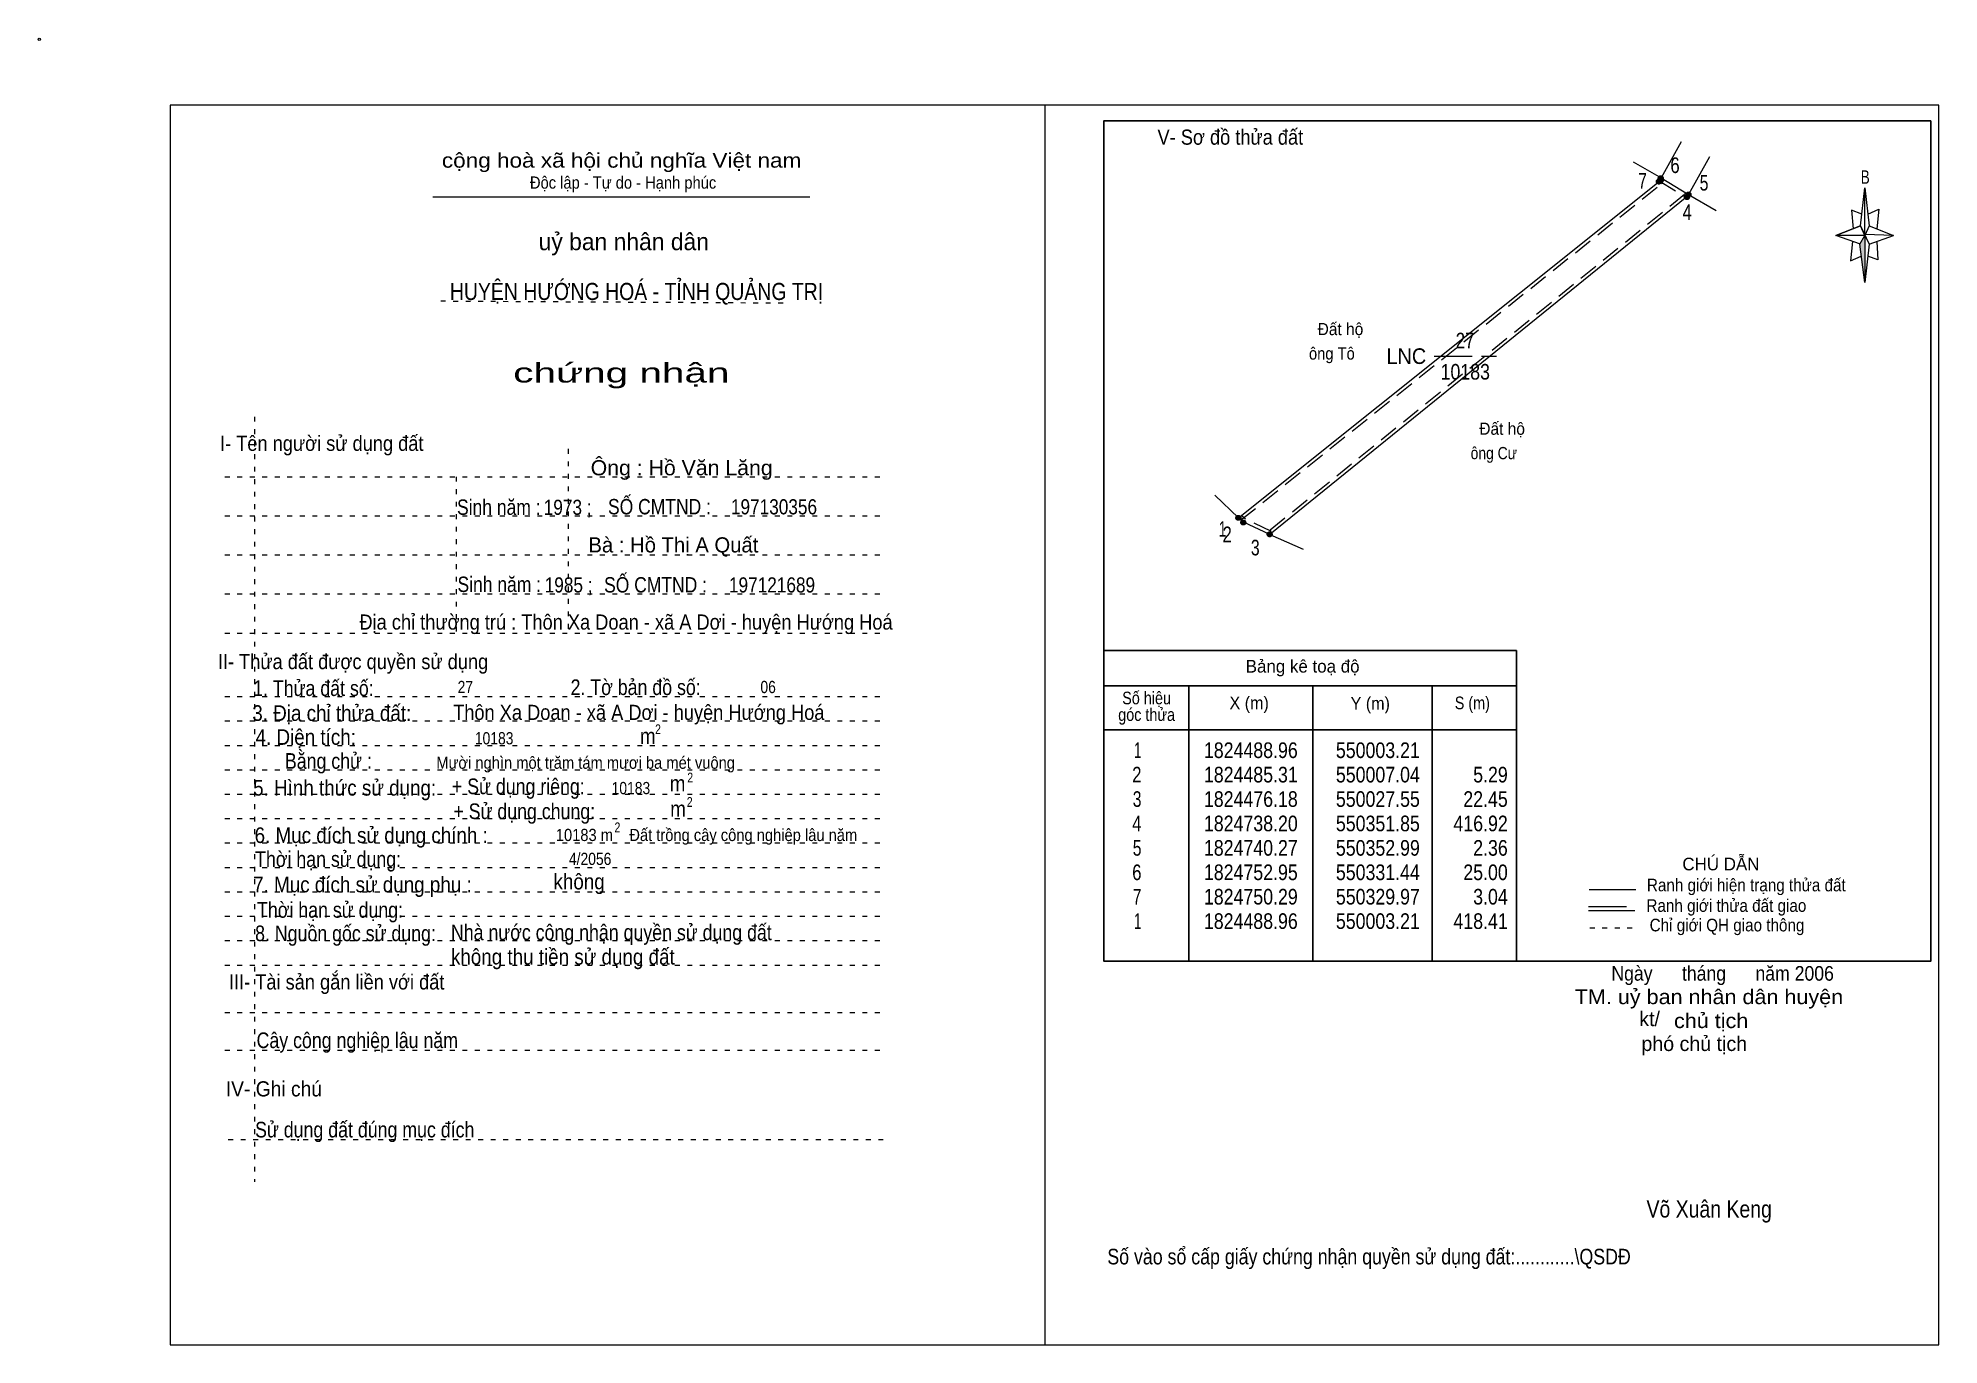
# Model space of a CAD drawing. Header units: centimetres. Extents: x -1.6 to 37.4, y -1.3 to 25.5.
import ezdxf
from ezdxf.enums import TextEntityAlignment as Align

# ---------------------------------------------------------------- set-up
doc = ezdxf.new("R2010")
doc.units = ezdxf.units.CM
doc.header["$LTSCALE"] = 0.13
for name, pattern in [('DOTTED', [1.5, 0.3, -1.2]), ('LONG_DASHED', [7.5, 6, -1.5]), ('MEDIUM_DASHED', [4.5, 3, -1.5])]:
    doc.linetypes.add(name, pattern=pattern)
for name, color, linetype, lineweight in [('1', 7, 'DOTTED', 13), ('10', 7, 'Continuous', 13), ('2', 7, 'Continuous', 25), ('3', 7, 'Continuous', 13), ('30', 7, 'Continuous', 13), ('32', 7, 'LONG_DASHED', 13), ('33', 7, 'LONG_DASHED', 13), ('35', 7, 'Continuous', 13)]:
    doc.layers.add(name, color=color, linetype=linetype, lineweight=lineweight)
doc.layers.add('4', color=7, linetype='Continuous')

msp = doc.modelspace()

# ---------------------------------------------------------------- hatches: boundary and pattern name
at = {"layer": '30'}
msp.add_hatch(color=256, dxfattribs=at).paths.add_polyline_path([(35.83, 21.45), (35.83, 20.49), (35.73, 21.27)])
at = {"layer": '32'}
for points in [[(31.6632, 22.5544, 1), (31.5632, 22.5544, 1)], [(31.7019, 22.6244, 1), (31.6019, 22.6244, 1)], [(32.2397, 22.2358, 1), (32.1397, 22.2358, 1)], [(32.2697, 22.2903, 1), (32.1697, 22.2903, 1)], [(23.0535, 15.6687, 1), (22.9535, 15.6687, 1)], [(23.1544, 15.5725, 1), (23.0544, 15.5725, 1)], [(23.6948, 15.3319, 1), (23.5948, 15.3319, 1)]]:
    msp.add_hatch(color=256, dxfattribs=at).paths.add_polyline_path(points)

# ---------------------------------------------------------------- linework, layer by layer
at = {"layer": '1', "linetype": 'Continuous'}
msp.add_line((6.51, 22.24), (14.23, 22.24), dxfattribs=at)
at = {"layer": '1'}
for p, q in [((6.67, 20.11), (13.82, 20.07)), ((2.86, 17.74), (2.86, 2.07)), ((9.28, 17.08), (9.28, 13.31)), ((2.25, 16.51), (15.75, 16.51)), ((6.99, 16.51), (6.99, 13.31)), ((2.25, 15.71), (15.75, 15.71)), ((2.25, 14.91), (15.75, 14.91)), ((2.25, 14.11), (15.75, 14.11)), ((2.25, 13.31), (15.75, 13.31)), ((2.25, 12.01), (15.75, 12.01)), ((2.25, 11.51), (15.75, 11.51)), ((2.25, 11.01), (15.75, 11.01)), ((2.25, 10.51), (15.75, 10.51)), ((2.25, 10.01), (15.75, 10.01)), ((2.25, 9.51), (15.75, 9.51)), ((2.25, 9.01), (15.75, 9.01)), ((2.25, 8.51), (15.75, 8.51)), ((2.25, 8.01), (15.75, 8.01)), ((2.25, 7.51), (15.75, 7.51)), ((2.25, 7.01), (15.75, 7.01)), ((2.25, 6.51), (15.75, 6.51)), ((2.25, 5.54), (15.75, 5.54)), ((2.25, 4.77), (15.75, 4.77)), ((2.32, 2.94), (15.82, 2.94))]:
    msp.add_line(p, q, dxfattribs=at)
at = {"layer": '10'}
for p, q in [((32.07, 23.37), (31.66, 22.63)), ((31.09, 22.96), (31.66, 22.63)), ((22.52, 16.13), (23.01, 15.67)), ((23.65, 15.33), (24.33, 15.03))]:
    msp.add_line(p, q, dxfattribs=at)
at = {"layer": '10', "linetype": 'MEDIUM_DASHED'}
msp.add_line((31.62, 22.57), (32.18, 22.23), dxfattribs=at)
at = {"layer": '10'}
for points in [[(32.65, 23.06), (32.22, 22.29), (32.79, 21.96)], [(23.01, 15.67), (31.62, 22.56), (31.66, 22.63), (32.22, 22.29)], [(32.22, 22.29), (32.19, 22.24), (23.65, 15.33)], [(23.65, 15.33), (23.11, 15.58), (23.01, 15.67)]]:
    msp.add_lwpolyline(points, dxfattribs=at)
at = {"layer": '10', "linetype": 'MEDIUM_DASHED'}
for points in [[(23.05, 15.62), (31.67, 22.51), (31.72, 22.6)], [(32.16, 22.33), (32.14, 22.29), (23.61, 15.38)], [(23.68, 15.39), (23.15, 15.64), (23.06, 15.72)]]:
    msp.add_lwpolyline(points, dxfattribs=at)
at = {"layer": '10'}
msp.add_circle((-1.55, 25.47), 0.025, dxfattribs=at)
at = {"layer": '2'}
for p, q in [((20.25, 12.95), (28.7, 12.95)), ((28.7, 6.59), (28.7, 12.95)), ((20.25, 12.23), (28.7, 12.23)), ((21.99, 6.59), (21.99, 12.23)), ((24.53, 10.89), (24.53, 12.23)), ((26.97, 12.23), (26.97, 6.59)), ((20.25, 11.33), (28.7, 11.33))]:
    msp.add_line(p, q, dxfattribs=at)
msp.add_lwpolyline([(37.18, 23.8), (20.25, 23.8), (20.25, 6.59), (37.18, 6.59)], close=True, dxfattribs=at)
msp.add_lwpolyline([(24.53, 6.59), (24.53, 10.39), (24.53, 10.89)], dxfattribs=at)
at = {"layer": '3'}
msp.add_line((19.04, 24.12), (19.04, -1.27), dxfattribs=at)
for points in [[(19.04, 24.12), (1.13, 24.12), (1.13, -1.27), (19.04, -1.27)], [(19.04, -1.27), (37.35, -1.27), (37.35, 24.12), (19.04, 24.12)]]:
    msp.add_lwpolyline(points, dxfattribs=at)
at = {"layer": '30'}
for p, q in [((35.74, 21.65), (35.83, 22.43)), ((35.74, 21.27), (35.24, 21.45)), ((35.92, 21.65), (36.42, 21.45)), ((35.92, 21.27), (35.83, 20.49)), ((36.1, 20.95), (35.89, 21.03)), ((36.08, 21.33), (36.1, 20.95))]:
    msp.add_line(p, q, dxfattribs=at)
for points in [[(35.83, 22.43), (35.92, 21.65), (35.83, 21.45)], [(35.83, 21.45), (35.24, 21.45), (35.74, 21.65), (35.92, 21.27), (36.42, 21.45), (35.83, 21.47)], [(35.83, 21.45), (35.83, 20.49), (35.73, 21.27)]]:
    msp.add_lwpolyline(points, close=True, dxfattribs=at)
for points in [[(35.77, 21.89), (35.56, 21.97), (35.59, 21.59)], [(35.89, 21.89), (36.12, 21.99), (36.08, 21.59)], [(35.83, 21.45), (35.74, 21.65), (35.24, 21.45)], [(35.83, 21.45), (35.92, 21.27), (36.42, 21.45)], [(35.58, 21.33), (35.54, 20.93), (35.76, 21.03)]]:
    msp.add_lwpolyline(points, dxfattribs=at)
at = {"layer": '32'}
for centre in [(31.6132, 22.5544), (31.6519, 22.6244), (32.1897, 22.2358), (32.2197, 22.2903), (23.0035, 15.6687), (23.1044, 15.5725), (23.6448, 15.3319)]:
    msp.add_circle(centre, 0.05, dxfattribs=at)
at = {"layer": '33'}
msp.add_line((27.01, 18.98), (28.29, 18.98), dxfattribs=at)
at = {"layer": '35'}
for p, q in [((30.19, 8.06), (31.14, 8.06)), ((30.17, 7.63), (31.12, 7.63))]:
    msp.add_line(p, q, dxfattribs=at)
at = {"layer": '35', "linetype": 'LONG_DASHED'}
msp.add_line((30.17, 7.71), (31.12, 7.71), dxfattribs=at)
at = {"layer": '35', "linetype": 'DOTTED'}
msp.add_line((30.2, 7.27), (31.19, 7.27), dxfattribs=at)

# ---------------------------------------------------------------- texts
at = {"layer": '1'}
for s, height, width, p in [('V- Sơ đồ thửa đất', 0.31, 0.9, (22.84, 23.31)), ('cộng hoà xã hội chủ nghĩa Việt nam', 0.3, 1.15, (10.375, 22.84)), ('Độc lập - Tự do - Hạnh phúc', 0.25, 0.9, (10.405, 22.41)), ('chứng nhận', 0.4, 1.55, (10.37, 18.44)), ('I- Tên người sử dụng đất', 0.31, 0.9, (4.235, 17.04)), ('II- Thửa đất được quyền sử dụng', 0.31, 0.9, (4.875, 12.57)), ('III- Tài sản gắn liền với đất', 0.31, 0.9, (4.54, 6.01)), ('IV- Ghi chú', 0.31, 0.95, (3.255, 3.82))]:
    msp.add_text(s, height=height, dxfattribs=dict(at, width=width)).set_placement(p, align=Align.CENTER)
msp.add_text('uỷ ban nhân dân', height=0.35, dxfattribs=at).set_placement((10.42, 21.15), align=Align.CENTER)
at = {"layer": '10'}
for s, width, p in [('  Đất hộ', 0.95, (24.45, 19.41)), ('ông Tô', 0.9, (24.45, 18.91)), ('  Đất hộ', 0.95, (27.76, 17.37)), ('ông Cư', 0.85, (27.76, 16.87))]:
    msp.add_text(s, height=0.25, dxfattribs=dict(at, width=width)).set_placement(p)
for s, height, width, p in [('Ông : Hồ Văn Lăng', 0.31, 1.05, (11.605, 16.54)), ('Sinh năm :', 0.3149, 0.85, (7.86, 15.73)), ('1973 ;', 0.31, 0.85, (9.27, 15.73)), ('SỐ CMTND :', 0.3149, 0.85, (11.15, 15.74)), ('197130356', 0.31, 0.85, (13.495, 15.74)), ('Sinh năm :', 0.3149, 0.85, (7.87, 14.15)), ('SỐ CMTND :', 0.3149, 0.85, (11.07, 14.14)), ('Địa chỉ thường trú : Thôn Xa Doan - xã A Dơi - huyện Hướng Hoá', 0.31, 0.9, (10.465, 13.38)), ('27', 0.25, 0.85, (7.175, 12.08)), ('06', 0.25, 0.85, (13.375, 12.08)), (' Thôn Xa Doan - xã A Dơi - huyện Hướng Hoá', 0.31, 0.9, (10.675, 11.53)), ('10183', 0.25, 0.85, (7.765, 11.03)), ('Mười nghìn một trăm tám mươi ba mét vuông ', 0.25, 0.9, (9.68, 10.53)), ('10183', 0.25, 0.85, (10.565, 10.01)), ('10183 m    Đất trồng cây công nghiệp lâu năm ', 0.25, 0.9, (12.155, 9.05)), ('4/2056 ', 0.25, 0.85, (9.77, 8.56)), ('Ngày      tháng      năm 2006', 0.3, 0.9, (32.92, 6.19)), ('TM. uỷ ban nhân dân huyện', 0.3, 1.1, (32.64, 5.71)), ('chủ tịch', 0.3, 1.1, (32.685, 5.22)), ('Võ Xuân Keng ', 0.35, 0.85, (32.7, 1.34))]:
    msp.add_text(s, height=height, dxfattribs=dict(at, width=width)).set_placement(p, align=Align.CENTER)
for s, height, p in [('Bà : Hồ Thị A Quất', 0.31, (11.435, 14.96)), ('kt/ ', 0.3, (31.48, 5.26)), ('phó chủ tịch ', 0.3, (32.395, 4.75))]:
    msp.add_text(s, height=height, dxfattribs=at).set_placement(p, align=Align.CENTER)
at = {"layer": '2'}
for s, height, width, p in [('HUYỆN HƯỚNG HOÁ - TỈNH QUẢNG TRỊ', 0.35, 0.85, (10.68, 20.13)), ('Số hiệu', 0.2591, 0.85, (21.125, 11.85)), ('3. Địa chỉ thửa đất:', 0.32, 0.9, (4.44, 11.51)), ('góc thửa', 0.2591, 0.85, (21.125, 11.51)), ('X (m)', 0.2591, 0.95, (23.225, 11.75)), ('Y (m)', 0.2591, 0.95, (25.705, 11.74)), ('S (m)', 0.2591, 0.85, (27.795, 11.75)), ('Số vào sổ cấp giấy chứng nhận quyền sử dụng đất:............\\QSDĐ', 0.32, 0.85, (25.68, 0.38))]:
    msp.add_text(s, height=height, dxfattribs=dict(at, width=width)).set_placement(p, align=Align.CENTER)
msp.add_text('Bảng kê toạ độ', height=0.2591, dxfattribs=at).set_placement((24.32, 12.5), align=Align.CENTER)
for s, height, width, p in [('1. Thửa đất số:', 0.32, 0.85, (2.83, 12.02)), ('2. Tờ bản đồ số:', 0.32, 0.85, (9.33, 12.04)), ('4. Diện tích:', 0.32, 0.9, (2.88, 11.02)), ('m', 0.32, 0.9, (10.75, 11.04)), ('2', 0.2, 0.8, (11.06, 11.24)), ('Bằng chử :', 0.32, 0.85, (3.48, 10.53)), ('5. Hình thức sử dụng:', 0.32, 0.9, (2.83, 9.98)), ('+ Sử dụng riêng:', 0.32, 0.85, (6.9, 10.01)), ('m', 0.32, 0.9, (11.36, 10.07)), ('2', 0.2, 0.8, (11.72, 10.25)), ('+ Sử dụng chung:', 0.32, 0.85, (6.93, 9.5)), ('m', 0.32, 0.9, (11.37, 9.55)), ('2', 0.2, 0.8, (11.71, 9.75)), ('6. Mục đích sử dụng chính : ', 0.32, 0.9, (2.86, 9.01)), ('2', 0.2, 0.8, (10.23, 9.23)), ('Thời hạn sử dụng: ', 0.32, 0.85, (2.87, 8.52)), ('7. Mục đích sử dụng phụ : ', 0.32, 0.9, (2.83, 8)), ('không', 0.32, 0.9, (8.98, 8.06)), ('Thời hạn sử dụng: ', 0.32, 0.85, (2.91, 7.48)), ('8. Nguồn gốc sử dụng: ', 0.32, 0.85, (2.87, 7)), ('Nhà nước công nhận quyền sử dụng đất ', 0.32, 0.85, (6.88, 7.02)), ('không thu tiền sử dụng đất', 0.32, 0.9, (6.88, 6.52)), ('Cây công nghiệp lâu năm', 0.32, 0.85, (2.9, 4.81)), ('Sử dụng đất đúng mục đích', 0.32, 0.85, (2.87, 2.98))]:
    msp.add_text(s, height=height, dxfattribs=dict(at, width=width)).set_placement(p)
at = {"layer": '30', "width": 0.75}
msp.add_text('B', height=0.2756, dxfattribs=at).set_placement((35.84, 22.51), align=Align.CENTER)
at = {"layer": '30'}
for s, width, p in [('1', 0.65, (21.02, 10.75)), ('1824488.96', 0.85, (24.22, 10.75)), ('550003.21', 0.85, (26.72, 10.75)), ('550003.21', 0.85, (26.72, 10.75)), ('2', 0.8, (21.02, 10.25)), ('1824485.31', 0.85, (24.22, 10.25)), ('550007.04', 0.85, (26.72, 10.25)), ('5.29', 0.85, (28.52, 10.25)), ('3', 0.75, (21.02, 9.75)), ('1824476.18', 0.85, (24.22, 9.75)), ('550027.55', 0.85, (26.72, 9.75)), ('22.45', 0.85, (28.52, 9.75)), ('4', 0.8, (21.02, 9.25)), ('1824738.20', 0.85, (24.22, 9.25)), ('550351.85', 0.85, (26.72, 9.25)), ('416.92', 0.85, (28.52, 9.25)), ('5', 0.75, (21.02, 8.75)), ('1824740.27', 0.85, (24.22, 8.75)), ('550352.99', 0.85, (26.72, 8.75)), ('2.36', 0.85, (28.52, 8.75)), ('6', 0.8, (21.02, 8.25)), ('1824752.95', 0.85, (24.22, 8.25)), ('550331.44', 0.85, (26.72, 8.25)), ('25.00', 0.85, (28.52, 8.25)), ('7', 0.75, (21.02, 7.75)), ('1824750.29', 0.85, (24.22, 7.75)), ('550329.97', 0.85, (26.72, 7.75)), ('3.04', 0.85, (28.52, 7.75)), ('1', 0.65, (21.02, 7.25)), ('1824488.96', 0.85, (24.22, 7.25)), ('550003.21', 0.85, (26.72, 7.25)), ('418.41', 0.85, (28.52, 7.25))]:
    msp.add_text(s, height=0.32, dxfattribs=dict(at, width=width)).set_placement(p, align=Align.RIGHT)
at = {"layer": '32'}
for s, width, p in [('6', 0.8, (31.945, 22.73)), ('7', 0.75, (31.28, 22.41)), ('5', 0.75, (32.54, 22.37)), ('4', 0.8, (32.195, 21.77)), ('1', 0.65, (22.68, 15.28)), ('2', 0.8, (22.775, 15.17)), ('3', 0.75, (23.35, 14.9))]:
    msp.add_text(s, height=0.32, dxfattribs=dict(at, width=width)).set_placement(p, align=Align.CENTER)
at = {"layer": '33'}
for s, width, p in [('27', 0.8, (27.645, 19.14)), ('10183', 0.85, (27.65, 18.5))]:
    msp.add_text(s, height=0.32, dxfattribs=dict(at, width=width)).set_placement(p, align=Align.CENTER)
at = {"layer": '33', "width": 0.95}
msp.add_text('LNC', height=0.32, dxfattribs=at).set_placement((26.85, 18.82), align=Align.RIGHT)
at = {"layer": '35'}
msp.add_text('CHÚ DẪN', height=0.2591, dxfattribs=at).set_placement((32.885, 8.45), align=Align.CENTER)
at = {"layer": '35', "width": 0.9}
for s, p in [('Ranh giới hiện trạng thửa đất', (33.405, 8.02)), ('Ranh giới thửa đất giao ', (33.04, 7.6)), ('Chỉ giới QH giao thông', (33.01, 7.2))]:
    msp.add_text(s, height=0.2591, dxfattribs=at).set_placement(p, align=Align.CENTER)
at = {"layer": '4', "width": 0.85}
for s, p in [('1985 ;', (9.29, 14.14)), ('197121689', (13.455, 14.14))]:
    msp.add_text(s, height=0.31, dxfattribs=at).set_placement(p, align=Align.CENTER)

doc.saveas('drawing.dxf')
